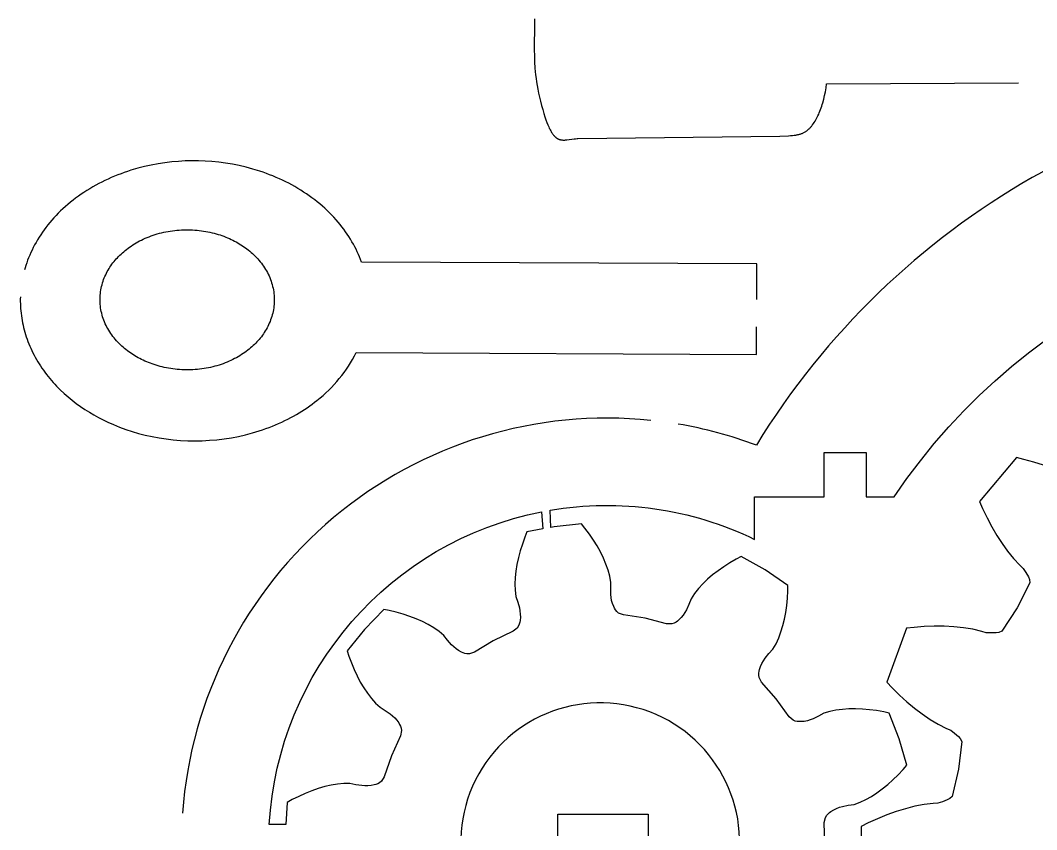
# Model space of a CAD drawing. Extents: x -15 to 185, y 0 to 200.
# Drawn here: x 27.5 to 100.4, y 59.9 to 117.9 of the extents above; entities that cross this region are included whole.
import ezdxf

# ---------------------------------------------------------------- set-up
doc = ezdxf.new("R2010")
doc.units = 0
doc.layers.add('A', color=7, linetype='CONTINUOUS')
doc.layers.add('DEFAULT', color=7, linetype='CONTINUOUS')

msp = doc.modelspace()

# ---------------------------------------------------------------- linework, layer by layer
at = {"layer": 'A'}
for p, q in [((67.795, 81.831), (65.829, 81.627)), ((68.046, 81.52), (67.795, 81.831)), ((63.889, 81.252), (63.739, 80.881)), ((65.021, 81.47), (63.889, 81.252)), ((65.829, 81.627), (65.599, 81.582)), ((68.361, 81.101), (68.046, 81.52)), ((68.651, 80.677), (68.361, 81.101)), ((63.56, 80.389), (63.405, 79.899)), ((63.739, 80.881), (63.56, 80.389)), ((68.917, 80.249), (68.651, 80.677)), ((69.157, 79.818), (68.917, 80.249)), ((63.405, 79.899), (63.274, 79.412)), ((69.37, 79.384), (69.157, 79.818)), ((79.245, 79.487), (78.892, 79.3)), ((80.972, 78.528), (79.245, 79.487)), ((63.17, 78.93), (63.092, 78.454)), ((63.274, 79.412), (63.17, 78.93)), ((69.554, 78.949), (69.37, 79.384)), ((69.708, 78.513), (69.554, 78.949)), ((78.004, 78.763), (77.592, 78.474)), ((78.438, 79.038), (78.004, 78.763)), ((78.892, 79.3), (78.438, 79.038)), ((63.092, 78.454), (63.042, 77.984)), ((69.826, 78.077), (69.708, 78.513)), ((69.901, 77.641), (69.826, 78.077)), ((77.202, 78.172), (76.836, 77.857)), ((77.592, 78.474), (77.202, 78.172)), ((82.609, 77.421), (80.972, 78.528)), ((63.042, 77.984), (63.021, 77.521)), ((63.021, 77.521), (63.034, 77.07)), ((69.895, 77.209), (69.901, 77.641)), ((76.495, 77.529), (76.183, 77.188)), ((76.836, 77.857), (76.495, 77.529)), ((82.602, 77.021), (82.609, 77.421)), ((63.034, 77.07), (63.09, 76.631)), ((63.09, 76.631), (63.221, 76.219)), ((69.9, 76.776), (69.895, 77.209)), ((69.923, 76.559), (69.9, 76.776)), ((69.962, 76.341), (69.923, 76.559)), ((75.902, 76.834), (75.663, 76.462)), ((76.183, 77.188), (75.902, 76.834)), ((82.573, 76.498), (82.602, 77.021)), ((63.221, 76.219), (63.341, 75.803)), ((70.021, 76.121), (69.962, 76.341)), ((70.108, 75.9), (70.021, 76.121)), ((70.166, 75.788), (70.108, 75.9)), ((75.498, 76.062), (75.323, 75.666)), ((75.663, 76.462), (75.498, 76.062)), ((82.452, 75.488), (82.523, 75.986)), ((82.523, 75.986), (82.573, 76.498)), ((53.611, 75.686), (52.237, 74.267)), ((54.004, 75.61), (53.611, 75.686)), ((54.514, 75.491), (54.004, 75.61)), ((55.009, 75.353), (54.514, 75.491)), ((55.488, 75.196), (55.009, 75.353)), ((55.949, 75.02), (55.488, 75.196)), ((63.341, 75.803), (63.382, 75.589)), ((63.382, 75.589), (63.409, 75.369)), ((63.415, 75.142), (63.397, 74.905)), ((63.409, 75.369), (63.415, 75.142)), ((70.237, 75.675), (70.166, 75.788)), ((70.33, 75.561), (70.237, 75.675)), ((70.461, 75.442), (70.33, 75.561)), ((70.81, 75.301), (70.461, 75.442)), ((72.374, 75.061), (70.81, 75.301)), ((74.955, 75.112), (74.788, 74.942)), ((75.096, 75.29), (74.955, 75.112)), ((75.217, 75.475), (75.096, 75.29)), ((75.323, 75.666), (75.217, 75.475)), ((82.359, 75.003), (82.452, 75.488)), ((56.39, 74.825), (55.949, 75.02)), ((56.812, 74.61), (56.39, 74.825)), ((57.21, 74.375), (56.812, 74.61)), ((57.581, 74.117), (57.21, 74.375)), ((63.192, 74.364), (62.898, 74.128)), ((63.283, 74.516), (63.192, 74.364)), ((63.338, 74.652), (63.283, 74.516)), ((63.374, 74.781), (63.338, 74.652)), ((63.397, 74.905), (63.374, 74.781)), ((73.907, 74.668), (72.374, 75.061)), ((74.284, 74.66), (73.907, 74.668)), ((74.451, 74.717), (74.284, 74.66)), ((74.581, 74.787), (74.451, 74.717)), ((74.691, 74.862), (74.581, 74.787)), ((74.788, 74.942), (74.691, 74.862)), ((82.105, 74.083), (82.243, 74.535)), ((82.243, 74.535), (82.359, 75.003)), ((52.237, 74.267), (50.992, 72.732)), ((57.918, 73.831), (57.581, 74.117)), ((58.191, 73.496), (57.918, 73.831)), ((62.898, 74.128), (61.471, 73.444)), ((81.753, 73.239), (81.942, 73.65)), ((81.942, 73.65), (82.105, 74.083)), ((58.474, 73.168), (58.191, 73.496)), ((58.631, 73.016), (58.474, 73.168)), ((58.8, 72.874), (58.631, 73.016)), ((61.471, 73.444), (60.119, 72.623)), ((81.529, 72.858), (81.753, 73.239)), ((50.992, 72.732), (51.115, 72.352)), ((51.115, 72.352), (51.294, 71.859)), ((58.987, 72.744), (58.8, 72.874)), ((59.196, 72.63), (58.987, 72.744)), ((59.312, 72.582), (59.196, 72.63)), ((59.439, 72.541), (59.312, 72.582)), ((59.584, 72.513), (59.439, 72.541)), ((59.76, 72.506), (59.584, 72.513)), ((60.119, 72.623), (59.76, 72.506)), ((80.851, 72.014), (80.973, 72.195)), ((80.973, 72.195), (81.247, 72.53)), ((81.247, 72.53), (81.529, 72.858)), ((51.294, 71.859), (51.49, 71.385)), ((80.569, 71.391), (80.645, 71.616)), ((80.645, 71.616), (80.74, 71.822)), ((80.74, 71.822), (80.851, 72.014)), ((51.49, 71.385), (51.703, 70.928)), ((51.703, 70.928), (51.933, 70.492)), ((80.521, 70.988), (80.524, 71.136)), ((80.545, 70.813), (80.521, 70.988)), ((80.524, 71.136), (80.541, 71.268)), ((80.541, 71.268), (80.569, 71.391)), ((80.722, 70.481), (80.545, 70.813)), ((51.933, 70.492), (52.18, 70.076)), ((52.18, 70.076), (52.443, 69.684)), ((81.766, 69.291), (80.722, 70.481)), ((52.443, 69.684), (52.725, 69.317)), ((52.725, 69.317), (53.025, 68.979)), ((82.687, 68.005), (81.766, 69.291)), ((53.025, 68.979), (53.349, 68.679)), ((53.349, 68.679), (53.715, 68.448)), ((86.509, 68.533), (86.05, 68.473)), ((86.981, 68.565), (86.509, 68.533)), ((87.463, 68.571), (86.981, 68.565)), ((87.956, 68.552), (87.463, 68.571)), ((88.458, 68.508), (87.956, 68.552)), ((53.715, 68.448), (54.074, 68.206)), ((54.074, 68.206), (54.244, 68.069)), ((54.244, 68.069), (54.405, 67.917)), ((54.405, 67.917), (54.556, 67.747)), ((82.971, 67.757), (82.687, 68.005)), ((84.414, 67.86), (84.21, 67.781)), ((84.803, 68.05), (84.414, 67.86)), ((85.186, 68.251), (84.803, 68.05)), ((85.608, 68.381), (85.186, 68.251)), ((86.05, 68.473), (85.608, 68.381)), ((88.968, 68.44), (88.458, 68.508)), ((89.484, 68.349), (88.968, 68.44)), ((89.875, 68.265), (89.484, 68.349)), ((90.581, 66.42), (89.875, 68.265)), ((54.556, 67.747), (54.694, 67.554)), ((54.694, 67.554), (54.756, 67.444)), ((54.756, 67.444), (54.811, 67.323)), ((54.811, 67.323), (54.857, 67.182)), ((54.857, 67.182), (54.885, 67.008)), ((83.136, 67.693), (82.971, 67.757)), ((83.28, 67.663), (83.136, 67.693)), ((83.413, 67.65), (83.28, 67.663)), ((83.539, 67.649), (83.413, 67.65)), ((83.775, 67.671), (83.539, 67.649)), ((83.998, 67.718), (83.775, 67.671)), ((84.21, 67.781), (83.998, 67.718)), ((54.812, 66.639), (54.159, 65.197)), ((54.885, 67.008), (54.812, 66.639)), ((91.123, 64.52), (90.581, 66.42)), ((54.159, 65.197), (53.65, 63.699)), ((90.502, 63.836), (90.86, 64.219)), ((90.86, 64.219), (91.123, 64.52)), ((53.65, 63.699), (53.45, 63.379)), ((89.76, 63.14), (90.135, 63.476)), ((90.135, 63.476), (90.502, 63.836)), ((48.915, 62.855), (48.449, 62.693)), ((49.379, 62.989), (48.915, 62.855)), ((49.839, 63.095), (49.379, 62.989)), ((50.296, 63.171), (49.839, 63.095)), ((50.746, 63.211), (50.296, 63.171)), ((51.188, 63.209), (50.746, 63.211)), ((51.612, 63.129), (51.188, 63.209)), ((52.04, 63.059), (51.612, 63.129)), ((52.257, 63.043), (52.04, 63.059)), ((52.479, 63.044), (52.257, 63.043)), ((52.705, 63.064), (52.479, 63.044)), ((52.938, 63.111), (52.705, 63.064)), ((53.058, 63.149), (52.938, 63.111)), ((53.182, 63.199), (53.058, 63.149)), ((53.311, 63.271), (53.182, 63.199)), ((53.45, 63.379), (53.311, 63.271)), ((88.987, 62.544), (89.377, 62.829)), ((89.377, 62.829), (89.76, 63.14)), ((47.046, 62.056), (46.696, 61.863)), ((47.514, 62.293), (47.046, 62.056)), ((47.981, 62.506), (47.514, 62.293)), ((48.449, 62.693), (47.981, 62.506)), ((87.779, 61.868), (88.188, 62.06)), ((88.188, 62.06), (88.591, 62.287)), ((88.591, 62.287), (88.987, 62.544)), ((46.696, 61.863), (46.584, 60.285)), ((85.684, 61.212), (85.887, 61.336)), ((85.887, 61.336), (86.093, 61.433)), ((86.093, 61.433), (86.301, 61.509)), ((86.301, 61.509), (86.511, 61.569)), ((86.511, 61.569), (86.936, 61.649)), ((86.936, 61.649), (87.363, 61.719)), ((87.363, 61.719), (87.779, 61.868)), ((85.217, 60.416), (85.295, 60.785)), ((85.295, 60.785), (85.389, 60.935)), ((85.389, 60.935), (85.486, 61.046)), ((85.486, 61.046), (85.584, 61.136)), ((85.584, 61.136), (85.684, 61.212)), ((85.251, 58.834), (85.217, 60.416))]:
    msp.add_line(p, q, dxfattribs=at)
at = {"layer": 'DEFAULT'}
for p, q in [((64.932, 82.698), (65.021, 81.47)), ((65.599, 81.582), (65.559, 82.813)), ((46.584, 60.285), (45.404, 60.265))]:
    msp.add_line(p, q, dxfattribs=at)
for points in [[(64.432, 118.065), (64.438, 117.716), (64.411, 115.831), (64.416, 115.412), (64.433, 114.975), (64.463, 114.517), (64.51, 114.036), (64.541, 113.787), (64.578, 113.531), (64.62, 113.269), (64.668, 113), (64.724, 112.723), (64.786, 112.439), (64.855, 112.148), (64.933, 111.848), (65.016, 111.547), (65.103, 111.255), (65.175, 111.029), (65.246, 110.821), (65.316, 110.63), (65.385, 110.456), (65.453, 110.298), (65.487, 110.224), (65.521, 110.155), (65.555, 110.089), (65.588, 110.027), (65.622, 109.968), (65.656, 109.913), (65.689, 109.86), (65.723, 109.811), (65.756, 109.766), (65.79, 109.723), (65.807, 109.702), (65.824, 109.683), (65.84, 109.664), (65.857, 109.646), (65.874, 109.628), (65.891, 109.611), (65.908, 109.595), (65.925, 109.58), (65.942, 109.565), (65.959, 109.551), (65.976, 109.537), (65.993, 109.524), (66.01, 109.512), (66.028, 109.5), (66.045, 109.489), (66.062, 109.478), (66.079, 109.468), (66.097, 109.458), (66.114, 109.449), (66.132, 109.441), (66.149, 109.433), (66.167, 109.425), (66.185, 109.418), (66.202, 109.412), (66.22, 109.405), (66.238, 109.4), (66.256, 109.395), (66.274, 109.39), (66.292, 109.385), (66.31, 109.381), (66.329, 109.378), (66.347, 109.375), (66.366, 109.372), (66.384, 109.369), (66.403, 109.367), (66.421, 109.366), (66.459, 109.363), (66.497, 109.362), (66.536, 109.362), (66.575, 109.362), (66.614, 109.364), (66.654, 109.367), (66.736, 109.375), (67.275, 109.445), (67.374, 109.454), (67.477, 109.461), (67.53, 109.463), (82.026, 109.644), (82.658, 109.669), (82.795, 109.678), (82.925, 109.69), (83.047, 109.704), (83.163, 109.72), (83.219, 109.73), (83.273, 109.74), (83.326, 109.752), (83.378, 109.764), (83.429, 109.778), (83.478, 109.792), (83.526, 109.808), (83.574, 109.824), (83.62, 109.842), (83.665, 109.861), (83.71, 109.882), (83.753, 109.904), (83.796, 109.927), (83.839, 109.952), (83.881, 109.978), (83.922, 110.006), (83.957, 110.031), (83.991, 110.057), (84.025, 110.084), (84.059, 110.113), (84.093, 110.143), (84.126, 110.173), (84.159, 110.205), (84.191, 110.238), (84.223, 110.272), (84.255, 110.307), (84.286, 110.343), (84.317, 110.38), (84.348, 110.418), (84.378, 110.457), (84.437, 110.538), (84.495, 110.623), (84.552, 110.712), (84.607, 110.804), (84.66, 110.9), (84.712, 111), (84.762, 111.102), (84.811, 111.208), (84.858, 111.317), (84.904, 111.429), (84.947, 111.544), (84.99, 111.661), (85.03, 111.782), (85.069, 111.905), (85.106, 112.03), (85.175, 112.288), (85.237, 112.554), (85.292, 112.828), (85.34, 113.108), (85.38, 113.395), (99.155, 113.465)], [(80.371, 97.919), (80.384, 100.472), (52.021, 100.614), (51.952, 100.797), (51.879, 100.98), (51.801, 101.163), (51.718, 101.346), (51.63, 101.528), (51.538, 101.71), (51.44, 101.892), (51.337, 102.073), (51.23, 102.253), (51.117, 102.432), (51, 102.61), (50.877, 102.787), (50.75, 102.963), (50.617, 103.138), (50.48, 103.31), (50.338, 103.482), (50.191, 103.651), (50.039, 103.819), (49.882, 103.984), (49.721, 104.148), (49.555, 104.309), (49.385, 104.467), (49.21, 104.623), (49.031, 104.777), (48.847, 104.927), (48.66, 105.075), (48.468, 105.22), (48.272, 105.361), (48.073, 105.5), (47.87, 105.635), (47.663, 105.766), (47.453, 105.894), (47.239, 106.019), (47.022, 106.14), (46.803, 106.257), (46.58, 106.37), (46.355, 106.48), (46.127, 106.585), (45.897, 106.687), (45.664, 106.784), (45.43, 106.877), (45.193, 106.966), (44.955, 107.051), (44.715, 107.132), (44.232, 107.281), (43.745, 107.413), (43.254, 107.528), (42.762, 107.626), (42.27, 107.707), (41.779, 107.772), (41.289, 107.821), (40.804, 107.853), (40.322, 107.871), (39.846, 107.873), (39.37, 107.861), (38.89, 107.834), (38.405, 107.791), (37.918, 107.733), (37.43, 107.658), (36.94, 107.567), (36.452, 107.459), (35.966, 107.334), (35.484, 107.192), (35.244, 107.115), (35.006, 107.033), (34.769, 106.948), (34.535, 106.858), (34.302, 106.764), (34.071, 106.666), (33.842, 106.564), (33.615, 106.458), (33.392, 106.347), (33.17, 106.234), (32.952, 106.116), (32.737, 105.994), (32.525, 105.869), (32.316, 105.74), (32.11, 105.608), (31.908, 105.472), (31.71, 105.333), (31.516, 105.19), (31.326, 105.045), (31.139, 104.896), (30.957, 104.745), (30.779, 104.591), (30.606, 104.434), (30.437, 104.274), (30.272, 104.112), (30.113, 103.948), (29.957, 103.781), (29.807, 103.613), (29.661, 103.442), (29.521, 103.27), (29.385, 103.095), (29.254, 102.92), (29.128, 102.743), (29.007, 102.564), (28.891, 102.385), (28.78, 102.204), (28.675, 102.023), (28.574, 101.841), (28.478, 101.658), (28.387, 101.474), (28.301, 101.29), (28.22, 101.106), (28.144, 100.922), (28.073, 100.737), (28.006, 100.553), (27.945, 100.369), (27.894, 100.207), (27.847, 100.043)], [(100.931, 86.042), (100.244, 86.263), (99.537, 86.459), (98.996, 86.592), (96.348, 83.436), (96.572, 82.925), (96.888, 82.264), (97.225, 81.626), (97.583, 81.012), (97.962, 80.426), (98.364, 79.868), (98.79, 79.344), (99.245, 78.861), (99.486, 78.64), (99.678, 78.344), (99.853, 78.024), (99.922, 77.834), (99.963, 77.603), (99.053, 75.815), (97.96, 74.132), (97.739, 74.053), (97.54, 74.017), (97.175, 74.009), (96.823, 74.027), (96.511, 74.125), (95.865, 74.278), (95.198, 74.385), (94.514, 74.454), (93.817, 74.489), (93.107, 74.492), (92.385, 74.465), (91.654, 74.408), (91.1, 74.347), (89.691, 70.476), (90.076, 70.073), (90.6, 69.56), (91.135, 69.075), (91.681, 68.621), (92.238, 68.199), (92.806, 67.813), (93.385, 67.466), (93.978, 67.168), (94.281, 67.042), (94.562, 66.83), (94.836, 66.589), (94.966, 66.434), (95.084, 66.231), (94.84, 64.239), (94.388, 62.285), (94.208, 62.135), (94.033, 62.033), (93.693, 61.9), (93.356, 61.797), (93.029, 61.782), (92.37, 61.705), (91.706, 61.577), (91.04, 61.408), (90.373, 61.203), (89.705, 60.963), (89.036, 60.69), (88.369, 60.387), (87.869, 60.14), (87.869, 56.021)], [(85.251, 58.834), (85.217, 60.416), (85.295, 60.785), (85.389, 60.935), (85.486, 61.046), (85.584, 61.136), (85.684, 61.212), (85.887, 61.336), (86.093, 61.433), (86.301, 61.509), (86.511, 61.569), (86.936, 61.649), (87.363, 61.719), (87.779, 61.868), (88.188, 62.06), (88.591, 62.287), (88.987, 62.544), (89.377, 62.829), (89.76, 63.14), (90.135, 63.476), (90.502, 63.836), (90.86, 64.219), (91.123, 64.52), (90.581, 66.42), (89.875, 68.265), (89.484, 68.349), (88.968, 68.44), (88.458, 68.508), (87.956, 68.552), (87.463, 68.571), (86.981, 68.565), (86.509, 68.533), (86.05, 68.473), (85.608, 68.381), (85.186, 68.251), (84.803, 68.05), (84.414, 67.86), (84.21, 67.781), (83.998, 67.718), (83.775, 67.671), (83.539, 67.649), (83.413, 67.65), (83.28, 67.663), (83.136, 67.693), (82.971, 67.757), (82.687, 68.005), (81.766, 69.291), (80.722, 70.481), (80.545, 70.813), (80.521, 70.988), (80.524, 71.136), (80.541, 71.268), (80.569, 71.391), (80.645, 71.616), (80.74, 71.822), (80.851, 72.014), (80.973, 72.195), (81.247, 72.53), (81.529, 72.858), (81.753, 73.239), (81.942, 73.65), (82.105, 74.083), (82.243, 74.535), (82.359, 75.003), (82.452, 75.488), (82.523, 75.986), (82.573, 76.498), (82.602, 77.021), (82.609, 77.421), (80.972, 78.528), (79.245, 79.487), (78.892, 79.3), (78.438, 79.038), (78.004, 78.763), (77.592, 78.474), (77.202, 78.172), (76.836, 77.857), (76.495, 77.529), (76.183, 77.188), (75.902, 76.834), (75.663, 76.462), (75.498, 76.062), (75.323, 75.666), (75.217, 75.475), (75.096, 75.29), (74.955, 75.112), (74.788, 74.942), (74.691, 74.862), (74.581, 74.787), (74.451, 74.717), (74.284, 74.66), (73.907, 74.668), (72.374, 75.061), (70.81, 75.301), (70.461, 75.442), (70.33, 75.561), (70.237, 75.675), (70.166, 75.788), (70.108, 75.9), (70.021, 76.121), (69.962, 76.341), (69.923, 76.559), (69.9, 76.776), (69.895, 77.209), (69.901, 77.641), (69.826, 78.077), (69.708, 78.513), (69.554, 78.949), (69.37, 79.384), (69.157, 79.818), (68.917, 80.249), (68.651, 80.677), (68.361, 81.101), (68.046, 81.52), (67.795, 81.831), (65.829, 81.627), (65.599, 81.582)], [(65.021, 81.47), (63.889, 81.252), (63.739, 80.881), (63.56, 80.389), (63.405, 79.899), (63.274, 79.412), (63.17, 78.93), (63.092, 78.454), (63.042, 77.984), (63.021, 77.521), (63.034, 77.07), (63.09, 76.631), (63.221, 76.219), (63.341, 75.803), (63.382, 75.589), (63.409, 75.369), (63.415, 75.142), (63.397, 74.905), (63.374, 74.781), (63.338, 74.652), (63.283, 74.516), (63.192, 74.364), (62.898, 74.128), (61.471, 73.444), (60.119, 72.623), (59.76, 72.506), (59.584, 72.513), (59.439, 72.541), (59.312, 72.582), (59.196, 72.63), (58.987, 72.744), (58.8, 72.874), (58.631, 73.016), (58.474, 73.168), (58.191, 73.496), (57.918, 73.831), (57.581, 74.117), (57.21, 74.375), (56.812, 74.61), (56.39, 74.825), (55.949, 75.02), (55.488, 75.196), (55.009, 75.353), (54.514, 75.491), (54.004, 75.61), (53.611, 75.686), (52.237, 74.267), (50.992, 72.732), (51.115, 72.352), (51.294, 71.859), (51.49, 71.385), (51.703, 70.928), (51.933, 70.492), (52.18, 70.076), (52.443, 69.684), (52.725, 69.317), (53.025, 68.979), (53.349, 68.679), (53.715, 68.448), (54.074, 68.206), (54.244, 68.069), (54.405, 67.917), (54.556, 67.747), (54.694, 67.554), (54.756, 67.444), (54.811, 67.323), (54.857, 67.182), (54.885, 67.008), (54.812, 66.639), (54.159, 65.197), (53.65, 63.699), (53.45, 63.379), (53.311, 63.271), (53.182, 63.199), (53.058, 63.149), (52.938, 63.111), (52.705, 63.064), (52.479, 63.044), (52.257, 63.043), (52.04, 63.059), (51.612, 63.129), (51.188, 63.209), (50.746, 63.211), (50.296, 63.171), (49.839, 63.095), (49.379, 62.989), (48.915, 62.855), (48.449, 62.693), (47.981, 62.506), (47.514, 62.293), (47.046, 62.056), (46.696, 61.863), (46.584, 60.285)]]:
    msp.add_lwpolyline(points, dxfattribs=at)
for points in [[(126.712, 113.98, 0.256221), (80.34, 87.479, 0.047724), (74.726, 88.992)], [(65.559, 82.813, -0.156311), (80.219, 80.723), (80.219, 83.785), (85.211, 83.785), (85.211, 86.959), (88.224, 86.959), (88.224, 83.785), (90.224, 83.785, -0.617164), (170.391, 73.332)], [(27.551, 98.106), (27.547, 97.94), (27.547, 97.773), (27.55, 97.606), (27.557, 97.439), (27.568, 97.271), (27.582, 97.102), (27.599, 96.934), (27.62, 96.765), (27.645, 96.596), (27.673, 96.427), (27.705, 96.258), (27.741, 96.09), (27.78, 95.921), (27.823, 95.753), (27.869, 95.585), (27.919, 95.417), (27.973, 95.25), (28.031, 95.084), (28.092, 94.918), (28.156, 94.753), (28.225, 94.588), (28.296, 94.425), (28.372, 94.262), (28.45, 94.101), (28.533, 93.94), (28.618, 93.781), (28.707, 93.623), (28.8, 93.466), (28.896, 93.311), (28.994, 93.157), (29.097, 93.005), (29.202, 92.854), (29.31, 92.704), (29.422, 92.557), (29.536, 92.411), (29.654, 92.267), (29.774, 92.125), (29.897, 91.985), (30.022, 91.847), (30.151, 91.711), (30.415, 91.444), (30.689, 91.187), (30.971, 90.938), (31.262, 90.699), (31.561, 90.469), (31.867, 90.248), (32.18, 90.038), (32.498, 89.837), (32.821, 89.646), (33.148, 89.466), (33.479, 89.295), (33.814, 89.134), (34.231, 88.949), (34.662, 88.775), (35.106, 88.612), (35.562, 88.463), (36.031, 88.326), (36.51, 88.203), (36.998, 88.095), (37.496, 88.003), (38.001, 87.926), (38.513, 87.866), (39.031, 87.823), (39.552, 87.797), (40.076, 87.789), (40.601, 87.799), (41.127, 87.826), (41.651, 87.871), (42.171, 87.934), (42.688, 88.014), (43.199, 88.112), (43.703, 88.227), (44.199, 88.358), (44.443, 88.429), (44.685, 88.505), (44.925, 88.584), (45.161, 88.667), (45.395, 88.753), (45.626, 88.844), (45.853, 88.937), (46.077, 89.034), (46.298, 89.134), (46.515, 89.238), (46.729, 89.344), (46.939, 89.454), (47.146, 89.566), (47.348, 89.681), (47.547, 89.799), (47.742, 89.919), (47.933, 90.042), (48.119, 90.166), (48.302, 90.293), (48.48, 90.422), (48.654, 90.553), (48.825, 90.686, 0.111091), (51.648, 94.129), (80.351, 93.985), (80.361, 95.97)]]:
    msp.add_lwpolyline(points, format="xyb", dxfattribs=at)
for points in [[(44.518, 94.885), (44.434, 94.797), (44.346, 94.709), (44.255, 94.622), (44.161, 94.536), (44.064, 94.451), (43.964, 94.368), (43.86, 94.285), (43.753, 94.204), (43.643, 94.124), (43.53, 94.046), (43.414, 93.97), (43.295, 93.896), (43.173, 93.823), (43.048, 93.752), (42.92, 93.684), (42.789, 93.618), (42.656, 93.554), (42.52, 93.492), (42.381, 93.433), (42.24, 93.376), (42.097, 93.322), (41.951, 93.271), (41.804, 93.223), (41.654, 93.178), (41.503, 93.135), (41.35, 93.096), (41.196, 93.06), (41.04, 93.027), (40.883, 92.997), (40.725, 92.97), (40.566, 92.947), (40.406, 92.927), (40.246, 92.911), (40.085, 92.897), (39.924, 92.887), (39.762, 92.881), (39.601, 92.878), (39.44, 92.878), (39.28, 92.881), (39.12, 92.888), (38.96, 92.898), (38.802, 92.911), (38.644, 92.928), (38.488, 92.947), (38.332, 92.97), (38.179, 92.995), (38.026, 93.024), (37.876, 93.056), (37.727, 93.09), (37.58, 93.127), (37.435, 93.167), (37.292, 93.209), (37.152, 93.254), (37.014, 93.301), (36.878, 93.351), (36.744, 93.402), (36.613, 93.456), (36.485, 93.512), (36.359, 93.57), (36.236, 93.63), (36.115, 93.691), (35.998, 93.754), (35.883, 93.819), (35.771, 93.885), (35.661, 93.953), (35.551, 94.023), (35.443, 94.096), (35.336, 94.172), (35.231, 94.25), (35.126, 94.331), (35.024, 94.415), (34.923, 94.501), (34.823, 94.59), (34.726, 94.681), (34.631, 94.774), (34.538, 94.87), (34.448, 94.969), (34.359, 95.07), (34.274, 95.173), (34.191, 95.278), (34.111, 95.385), (34.034, 95.495), (33.961, 95.607), (33.89, 95.72), (33.823, 95.835), (33.759, 95.953), (33.699, 96.071), (33.642, 96.192), (33.589, 96.313), (33.54, 96.436), (33.495, 96.561), (33.453, 96.686), (33.416, 96.813), (33.382, 96.94), (33.353, 97.068), (33.328, 97.196), (33.307, 97.325), (33.29, 97.455), (33.277, 97.584), (33.269, 97.714), (33.264, 97.844), (33.264, 97.973), (33.268, 98.102), (33.276, 98.231), (33.288, 98.359), (33.304, 98.487), (33.324, 98.613), (33.348, 98.739), (33.376, 98.864), (33.408, 98.988), (33.443, 99.11), (33.482, 99.231), (33.524, 99.351), (33.57, 99.469), (33.619, 99.585), (33.671, 99.7), (33.727, 99.813), (33.785, 99.924), (33.846, 100.033), (33.91, 100.141), (33.977, 100.246), (34.046, 100.349), (34.118, 100.45), (34.192, 100.549), (34.268, 100.646), (34.346, 100.74), (34.426, 100.832), (34.508, 100.922), (34.592, 101.011), (34.68, 101.099), (34.77, 101.185), (34.864, 101.271), (34.962, 101.356), (35.062, 101.44), (35.166, 101.522), (35.272, 101.603), (35.382, 101.683), (35.495, 101.761), (35.611, 101.837), (35.731, 101.912), (35.853, 101.984), (35.978, 102.055), (36.106, 102.124), (36.237, 102.19), (36.37, 102.254), (36.506, 102.315), (36.645, 102.375), (36.786, 102.431), (36.929, 102.485), (37.074, 102.536), (37.222, 102.584), (37.371, 102.63), (37.523, 102.672), (37.676, 102.711), (37.83, 102.747), (37.986, 102.781), (38.143, 102.81), (38.301, 102.837), (38.46, 102.86), (38.62, 102.88), (38.78, 102.897), (38.941, 102.91), (39.102, 102.92), (39.263, 102.927), (39.424, 102.93), (39.585, 102.93), (39.746, 102.926), (39.906, 102.92), (40.065, 102.91), (40.224, 102.896), (40.382, 102.88), (40.538, 102.86), (40.693, 102.838), (40.847, 102.812), (40.999, 102.783), (41.15, 102.752), (41.299, 102.717), (41.446, 102.68), (41.59, 102.641), (41.733, 102.598), (41.874, 102.553), (42.012, 102.506), (42.148, 102.457), (42.282, 102.405), (42.413, 102.351), (42.541, 102.295), (42.667, 102.237), (42.79, 102.178), (42.91, 102.116), (43.028, 102.053), (43.143, 101.989), (43.255, 101.923), (43.365, 101.855), (43.474, 101.784), (43.582, 101.711), (43.689, 101.635), (43.795, 101.557), (43.899, 101.476), (44.002, 101.392), (44.103, 101.306), (44.202, 101.218), (44.3, 101.127), (44.395, 101.033), (44.488, 100.937), (44.578, 100.839), (44.666, 100.738), (44.752, 100.635), (44.834, 100.529), (44.914, 100.422), (44.991, 100.312), (45.065, 100.201), (45.136, 100.087), (45.203, 99.972), (45.267, 99.855), (45.327, 99.736), (45.384, 99.616), (45.437, 99.494), (45.486, 99.371), (45.531, 99.247), (45.573, 99.121), (45.61, 98.995), (45.643, 98.868), (45.673, 98.74), (45.698, 98.611), (45.719, 98.482), (45.736, 98.353), (45.749, 98.223), (45.757, 98.093), (45.761, 97.964), (45.762, 97.834), (45.758, 97.705), (45.75, 97.576), (45.738, 97.448), (45.721, 97.321), (45.701, 97.194), (45.677, 97.068), (45.65, 96.943), (45.618, 96.82), (45.583, 96.697), (45.544, 96.576), (45.501, 96.457), (45.456, 96.339), (45.407, 96.222), (45.354, 96.107), (45.299, 95.994), (45.241, 95.883), (45.179, 95.774), (45.115, 95.667), (45.049, 95.561), (44.979, 95.458), (44.908, 95.357), (44.834, 95.258), (44.758, 95.162), (44.68, 95.067), (44.6, 94.975)], [(72.577, 58.026), (66.09, 58.026), (66.09, 61.026), (72.577, 61.026)]]:
    msp.add_lwpolyline(points, close=True, dxfattribs=at)
for centre, radius, start, end in [((69.627, 58.894), 30.526, 84.07608, 175.86318), ((69.14, 58.999), 10, 342.09578, 330.47059)]:
    msp.add_arc(centre, radius, start, end, dxfattribs=at)
at = {"layer": 'DEFAULT', "extrusion": (0, 0, -1)}
msp.add_arc((-69.628, 58.894), 24.263, 3.23922, 78.84159, dxfattribs=at)

doc.saveas('drawing.dxf')
